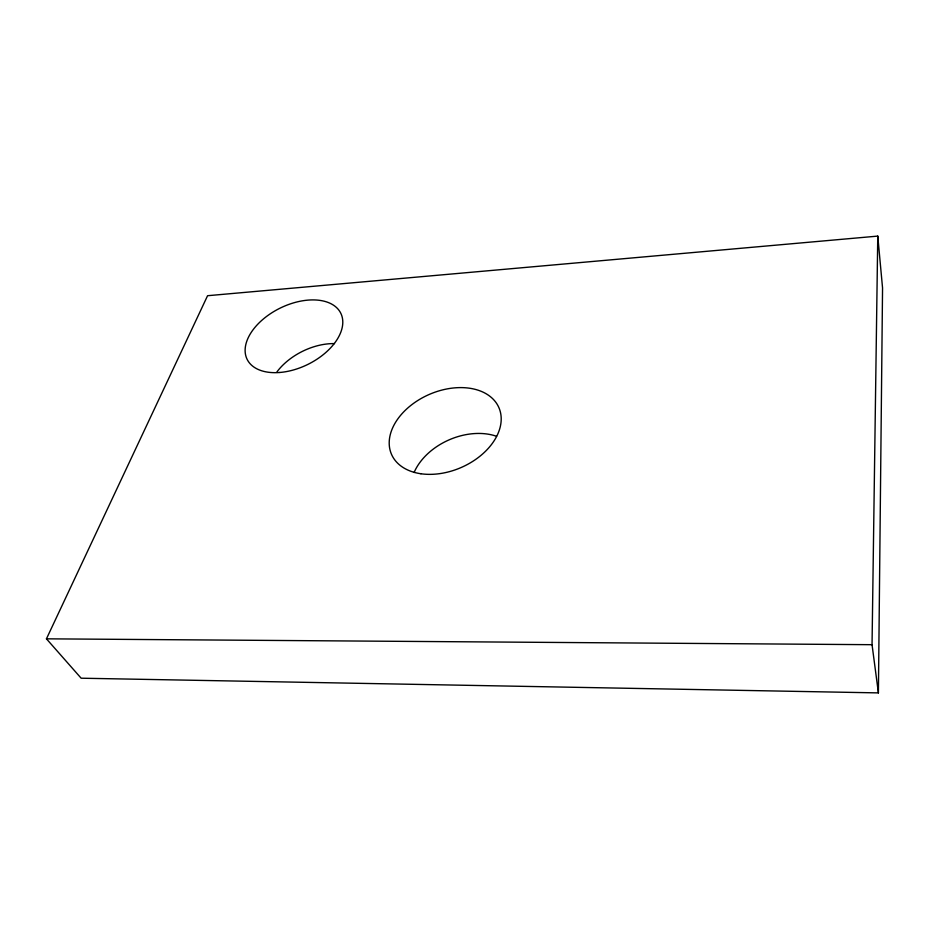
<?xml version="1.0" encoding="UTF-8"?>
<svg xmlns="http://www.w3.org/2000/svg" width="929" height="929" viewBox="0 0 929 929"><rect width="100%" height="100%" fill="white"/><g stroke="black" fill="none" stroke-linecap="round" stroke-linejoin="round"><path stroke-width="1.39" d="M878.404 692.895L882.55 287.932L877.766 236.105L207.573 295.712L46.45 638.827L81.148 678.205L878.404 692.895L872.041 644.691L877.766 236.105M46.45 638.827L872.041 644.691M414.09 472.489A56.518 39.947 -23.6 0 1 496.55 436.282M276.935 371.902A50.572 31.679 -26.4 0 1 334.475 343.602M420.918 473.755A58.562 39.877 -23.5 0 0 501.045 415.867A58.562 39.877 -23.5 0 0 413.649 403.302A58.562 39.877 -23.5 0 0 420.918 473.755M279.826 372.471A52.198 31.377 -26.2 0 0 341.5 314.885A52.198 31.377 -26.2 0 0 260.538 321.492A52.198 31.377 -26.2 0 0 279.826 372.471"/></g></svg>
